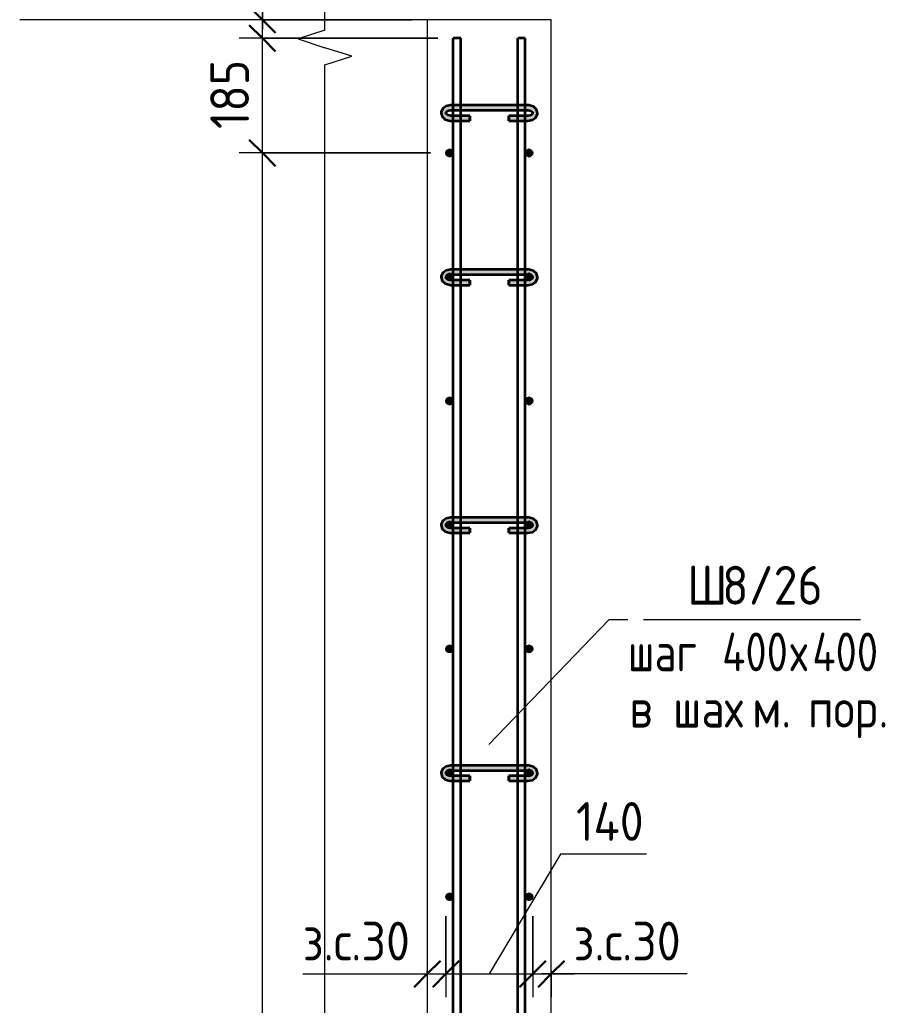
# Model space of a CAD drawing. Header units: millimetres. Extents: x 67134 to 121662, y -4758 to 13821.
# Drawn here: x 103631 to 105027, y -875 to 715 of the extents above; entities that cross this region are included whole.
import ezdxf

# ---------------------------------------------------------------- set-up
doc = ezdxf.new("R2010")
doc.units = ezdxf.units.MM
for name, color, linetype, lineweight in [('AA_Dim', 7, 'Continuous', 9), ('AA_Dim-25', 7, 'Continuous', 9), ('AA_Oformlenie', 7, 'Continuous', 9), ('AA_Vinoska', 7, 'Continuous', 9), ('AA_Visotnaya otmetka', 7, 'Continuous', 9), ('AF_Stena_Опалубка', 253, 'Continuous', 20), ('Gen_Text', 7, 'Continuous', 9), ('KR_Armatura', 7, 'Continuous', 20), ('KR_Armatura_Tonkie', 7, 'Continuous', 20)]:
    doc.layers.add(name, color=color, linetype=linetype, lineweight=lineweight)
doc.styles.add('ISOCPEUR_6', font='isocpeur.ttf', dxfattribs={"width": 0.85, "height": 62.5})
doc.styles.add('ISOCPEUR_7', font='isocpeur.ttf', dxfattribs={"width": 0.9, "height": 62.5})
doc.styles.add('ISOCPEUR_8', font='isocpeur.ttf', dxfattribs={"width": 0.8, "height": 62.5})
doc.dimstyles.new('00_Точн_3_знака__прозр__2', dxfattribs={"dimscale": 304.8, "dimtxt": 62.248823, "dimasz": 0.139436, "dimexe": 0.123031, "dimexo": 0.082021, "dimgap": 0.008202, "dimtad": 1, "dimdec": 3, "dimrnd": 0.001, "dimdsep": 46, "dimtxsty": 'ISOCPEUR_7', "dimblk1": 'OBLIQUE', "dimblk2": 'OBLIQUE', "dimsah": 1, "dimcen": 0.09, "dimdle": 0.123031, "dimazin": 0, "dimtfac": 1, "dimtdec": 4, "dimtix": 1, "dimtmove": 1, "dimatfit": 3, "dimfxl": 1, "dimtvp": 1, "dimtolj": 1, "dimtzin": 0, "dimlwd": 18, "dimlwe": 18, "dimarcsym": 2})
doc.dimstyles.new('00_Точн_3_знака__прозр__3', dxfattribs={"dimscale": 304.8, "dimtxt": 62.248823, "dimasz": 0.139436, "dimexe": 0.123031, "dimexo": 0.082021, "dimgap": 0.008202, "dimtad": 1, "dimdec": 3, "dimrnd": 0.001, "dimdsep": 46, "dimtxsty": 'ISOCPEUR_7', "dimblk1": 'OBLIQUE', "dimblk2": 'OBLIQUE', "dimsah": 1, "dimcen": 0.09, "dimdle": 0.123031, "dimazin": 0, "dimtfac": 1, "dimtdec": 4, "dimtix": 1, "dimtmove": 0, "dimatfit": 3, "dimfxl": 1, "dimtvp": 1, "dimtolj": 1, "dimtzin": 0, "dimlwd": 18, "dimlwe": 18, "dimarcsym": 2})

# ---------------------------------------------------------------- blocks, each defined once
blk = doc.blocks.new('261_Шпилька массив _НесАрм_РабПлоск_ - 8 А240-4166750-1-1 Армирование')
at = {"layer": 'KR_Armatura_Tonkie', "lineweight": 35}
for points in [[(-73416.9, 553.2), (-73416.9, 560), (-73423.1, 561.5), (-73424.4, 563.2), (-73424.9, 564.5), (-73423.8, 567.3), (-73420.9, 569.4), (-73416.9, 570.2), (-73416.9, 577), (-73423, 576), (-73425.8, 574.7), (-73429.4, 571.6), (-73431.7, 568.8), (-73432.9, 564.5), (-73431.5, 560), (-73428.2, 556.5), (-73422.8, 554), (-73420.8, 553.7)], [(-73293.1, 570.2), (-73293.1, 577), (-73416.9, 576.9), (-73416.9, 570.2), (-73297.1, 570.2)], [(-73293.1, 553.2), (-73286.9, 554.1), (-73281.7, 556.5), (-73278.3, 560.2), (-73277.1, 564.5), (-73278.3, 568.8), (-73280.7, 572.4), (-73285.5, 575.5), (-73293.1, 576.9), (-73293.1, 570.2), (-73289.1, 569.4), (-73286.1, 567.3), (-73285.1, 564.3), (-73285.7, 562.9), (-73287.6, 561.3), (-73293.1, 559.9), (-73293.1, 554)], [(-73297.1, 569), (-73293.1, 569.1), (-73293.1, 570.2), (-73416.9, 570.2), (-73416.9, 569), (-73300.4, 569)], [(-73413.1, 553.2), (-73386.6, 553.2), (-73386.6, 560), (-73416.9, 559.9), (-73416.9, 553.2), (-73414.4, 553.2)], [(-73309.1, 553.2), (-73293.1, 553.2), (-73293.1, 560), (-73323.4, 559.9), (-73323.4, 553.2)], [(-73401.1, 552), (-73386.6, 552.2), (-73386.6, 553.2), (-73416.9, 553.2), (-73416.9, 552), (-73413.1, 552)], [(-73297.1, 552), (-73293.1, 552.2), (-73293.1, 553.2), (-73323.4, 553.2), (-73323.4, 552), (-73300.4, 552)], [(-73416.9, 288.2), (-73416.9, 295), (-73423.1, 296.5), (-73424.4, 298.2), (-73424.9, 299.5), (-73423.8, 302.3), (-73420.9, 304.4), (-73416.9, 305.2), (-73416.9, 312), (-73423, 311), (-73425.8, 309.7), (-73429.4, 306.6), (-73431.7, 303.8), (-73432.9, 299.5), (-73431.7, 295.2), (-73428.2, 291.5), (-73422.8, 289), (-73420.8, 288.7)], [(-73309.1, 305.2), (-73293.1, 305.2), (-73293.1, 312), (-73416.9, 311.9), (-73416.9, 305.2), (-73328.9, 305.2)], [(-73385.9, 304), (-73293.1, 304.1), (-73293.1, 305.2), (-73416.9, 305.2), (-73416.9, 304), (-73401.1, 304)], [(-73293.1, 288.2), (-73286.9, 289.1), (-73281.7, 291.5), (-73278.3, 295.2), (-73277.1, 299.5), (-73278.3, 303.8), (-73280.7, 307.4), (-73285.5, 310.5), (-73293.1, 311.9), (-73293.1, 305.2), (-73289.1, 304.4), (-73286.1, 302.3), (-73285.1, 299.3), (-73285.7, 297.9), (-73287.6, 296.3), (-73293.1, 294.9), (-73293.1, 289)], [(-73413.1, 288.2), (-73386.6, 288.2), (-73386.6, 295), (-73416.9, 294.9), (-73416.9, 288.2)], [(-73413.1, 287), (-73386.6, 287.2), (-73386.6, 288.2), (-73416.9, 288.2), (-73416.9, 287)], [(-73309.1, 288.2), (-73293.1, 288.2), (-73293.1, 295), (-73323.4, 294.9), (-73323.4, 288.2)], [(-73309.1, 287), (-73293.1, 287.2), (-73293.1, 288.2), (-73323.4, 288.2), (-73323.4, 287)], [(-73416.9, -111.8), (-73417.1, -104.9), (-73423.1, -103.5), (-73424.4, -101.8), (-73424.9, -100.5), (-73423.8, -97.7), (-73420.9, -95.6), (-73416.9, -94.8), (-73416.9, -88), (-73423, -89), (-73425.8, -90.3), (-73429.4, -93.4), (-73431.7, -96.2), (-73432.9, -100.5), (-73431.6, -104.9), (-73428.2, -108.5), (-73422.8, -111), (-73420.8, -111.3)], [(-73309.1, -94.8), (-73293.1, -94.8), (-73293.1, -88), (-73416.9, -88.1), (-73416.9, -94.8), (-73328.9, -94.8)], [(-73297.1, -96), (-73293.1, -95.9), (-73293.1, -94.8), (-73416.9, -94.8), (-73416.9, -96), (-73300.4, -96)], [(-73293.1, -111.8), (-73286.9, -110.9), (-73281.7, -108.5), (-73278.3, -104.8), (-73277.1, -100.5), (-73278.3, -96.2), (-73280.7, -92.6), (-73285.5, -89.5), (-73293.1, -88.1), (-73293.1, -94.8), (-73289.1, -95.6), (-73286.1, -97.7), (-73285.1, -100.7), (-73285.7, -102.1), (-73287.6, -103.7), (-73293.1, -105.1), (-73293.1, -111)], [(-73386.6, -111.8), (-73386.6, -105), (-73416.9, -105.1), (-73416.9, -111.8), (-73401.1, -111.8)], [(-73300.4, -111.8), (-73293.1, -111.8), (-73293.1, -105), (-73323.4, -105.1), (-73323.4, -111.8), (-73309.1, -111.8)], [(-73401.1, -113), (-73386.6, -112.8), (-73386.6, -111.8), (-73416.9, -111.8), (-73416.9, -113), (-73413.1, -113)], [(-73297.1, -113), (-73293.1, -112.8), (-73293.1, -111.8), (-73323.4, -111.8), (-73323.4, -113), (-73300.4, -113)], [(-73416.9, -511.8), (-73416.9, -505), (-73423.1, -503.5), (-73424.4, -501.8), (-73424.9, -500.5), (-73423.8, -497.7), (-73420.9, -495.6), (-73416.9, -494.8), (-73416.9, -488), (-73423.3, -489.1), (-73425.8, -490.3), (-73429.4, -493.4), (-73431.7, -496.2), (-73432.9, -500.5), (-73431.7, -504.8), (-73428.2, -508.5), (-73422.8, -511), (-73420.8, -511.3)], [(-73297.1, -494.8), (-73293.1, -494.8), (-73293.1, -488), (-73416.9, -488.1), (-73416.9, -494.8), (-73300.4, -494.8)], [(-73293.1, -511.8), (-73286.9, -510.9), (-73281.7, -508.5), (-73278.3, -504.8), (-73277.1, -500.5), (-73278.3, -496.2), (-73280.7, -492.6), (-73285.5, -489.5), (-73293.1, -488.1), (-73293.1, -494.8), (-73289.1, -495.6), (-73286.1, -497.7), (-73285.1, -500.7), (-73285.7, -502.1), (-73287.6, -503.7), (-73293.1, -505.1), (-73293.1, -511)], [(-73297.1, -496), (-73293.1, -495.9), (-73293.1, -494.8), (-73416.9, -494.8), (-73416.9, -496), (-73300.4, -496)], [(-73386.6, -511.8), (-73386.6, -505), (-73416.9, -505.1), (-73416.9, -511.8), (-73401.1, -511.8)], [(-73300.4, -511.8), (-73293.1, -511.8), (-73293.1, -505), (-73323.4, -505.1), (-73323.4, -511.8), (-73309.1, -511.8)], [(-73401.1, -513), (-73386.6, -512.8), (-73386.6, -511.8), (-73416.9, -511.8), (-73416.9, -513), (-73413.1, -513)], [(-73297.1, -513), (-73293.1, -512.8), (-73293.1, -511.8), (-73323.4, -511.8), (-73323.4, -513), (-73300.4, -513)]]:
    blk.add_hatch(color=256, dxfattribs=at).paths.add_polyline_path(points)
h = blk.add_hatch(color=256, dxfattribs=at)
h.paths.add_polyline_path([(-73416.9, 552), (-73416.9, 553.2), (-73423, 554.1), (-73428.2, 556.5), (-73428.9, 556.9), (-73424.4, 553.7), (-73423, 553), (-73420.3, 552.6)])
h.paths.add_polyline_path([(-73424.3, 566), (-73423, 567.6), (-73416.9, 569.1), (-73416.9, 570.2), (-73420.9, 569.4), (-73423.8, 567.3)])
h = blk.add_hatch(color=256, dxfattribs=at)
h.paths.add_polyline_path([(-73293.1, 552), (-73285.5, 553.5), (-73280.7, 556.6), (-73278.4, 560), (-73281.7, 556.5), (-73287.2, 554), (-73293.1, 553.2), (-73293.1, 552.2)])
h.paths.add_polyline_path([(-73285.8, 566.4), (-73286.1, 567.3), (-73289.7, 569.5), (-73293.1, 570.2), (-73293.1, 569), (-73292.4, 568.9), (-73286.1, 566.5)])
h = blk.add_hatch(color=256, dxfattribs=at)
h.paths.add_polyline_path([(-73416.9, 287), (-73416.9, 288.2), (-73423, 289.1), (-73428.2, 291.5), (-73428.9, 291.9), (-73424.4, 288.7), (-73423, 288), (-73420.3, 287.6)])
h.paths.add_polyline_path([(-73424.3, 301), (-73423, 302.6), (-73416.9, 304.1), (-73416.9, 305.2), (-73420.9, 304.4), (-73423.8, 302.3)])
h = blk.add_hatch(color=256, dxfattribs=at)
h.paths.add_polyline_path([(-73293.1, 287), (-73285.5, 288.5), (-73280.7, 291.6), (-73279.4, 294), (-73281.7, 291.5), (-73287.2, 289), (-73293.1, 288.2), (-73293.1, 287.2)])
h.paths.add_polyline_path([(-73285.8, 301.4), (-73286.1, 302.3), (-73289.7, 304.5), (-73293.1, 305.2), (-73293.1, 304), (-73292.4, 303.9), (-73286.1, 301.5)])
h = blk.add_hatch(color=256, dxfattribs=at)
h.paths.add_polyline_path([(-73416.9, -113), (-73416.9, -111.8), (-73423, -110.9), (-73428.2, -108.5), (-73428.9, -108.1), (-73424.4, -111.3), (-73423, -112), (-73420.3, -112.4)])
h.paths.add_polyline_path([(-73424.3, -99), (-73423, -97.4), (-73416.9, -95.9), (-73416.9, -94.8), (-73420.9, -95.6), (-73423.8, -97.7)])
h = blk.add_hatch(color=256, dxfattribs=at)
h.paths.add_polyline_path([(-73293.1, -113), (-73285.5, -111.5), (-73280.7, -108.4), (-73278.4, -104.9), (-73281.7, -108.5), (-73287.2, -111), (-73293.1, -111.8), (-73293.1, -112.8)])
h.paths.add_polyline_path([(-73285.8, -98.6), (-73286.1, -97.7), (-73289.7, -95.5), (-73293.1, -94.8), (-73293.1, -96), (-73292.4, -96.1), (-73286.1, -98.5)])
h = blk.add_hatch(color=256, dxfattribs=at)
h.paths.add_polyline_path([(-73416.9, -513), (-73416.9, -511.8), (-73423, -510.9), (-73428.2, -508.5), (-73428.9, -508.1), (-73424.4, -511.3), (-73423, -512), (-73420.3, -512.4)])
h.paths.add_polyline_path([(-73424.3, -499), (-73423, -497.4), (-73416.9, -495.9), (-73416.9, -494.8), (-73420.9, -495.6), (-73423.8, -497.7)])
h = blk.add_hatch(color=256, dxfattribs=at)
h.paths.add_polyline_path([(-73293.1, -513), (-73285.5, -511.5), (-73280.7, -508.4), (-73278.3, -504.8), (-73281.7, -508.5), (-73287.2, -511), (-73293.1, -511.8), (-73293.1, -512.8)])
h.paths.add_polyline_path([(-73285.8, -498.6), (-73286.1, -497.7), (-73289.7, -495.5), (-73293.1, -494.8), (-73293.1, -496), (-73292.4, -496.1), (-73286.1, -498.5)])
for p, q in [((-73413.1, 577), (-73416.9, 577)), ((-73401.1, 577), (-73413.1, 577)), ((-73309.1, 577), (-73401.1, 577)), ((-73297.1, 577), (-73309.1, 577)), ((-73293.1, 577), (-73297.1, 577)), ((-73416.9, 569), (-73413.1, 569)), ((-73413.1, 560), (-73416.9, 560)), ((-73413.1, 569), (-73401.1, 569)), ((-73401.1, 560), (-73413.1, 560)), ((-73401.1, 569), (-73309.1, 569)), ((-73386.6, 560), (-73401.1, 560)), ((-73386.6, 560), (-73386.6, 553.2)), ((-73386.6, 558.8), (-73386.6, 559.9)), ((-73386.6, 552.2), (-73386.6, 558.8)), ((-73309.1, 560), (-73323.4, 560)), ((-73323.4, 553.2), (-73323.4, 560)), ((-73323.4, 559.9), (-73323.4, 558.8)), ((-73323.4, 558.8), (-73323.4, 552.2)), ((-73309.1, 569), (-73297.1, 569)), ((-73297.1, 560), (-73309.1, 560)), ((-73297.1, 569), (-73293.1, 569)), ((-73293.1, 560), (-73297.1, 560)), ((-73416.9, 552), (-73413.1, 552)), ((-73413.1, 552), (-73401.1, 552)), ((-73401.1, 552), (-73386.6, 552)), ((-73386.6, 553.2), (-73386.6, 552)), ((-73323.4, 552), (-73323.4, 553.2)), ((-73323.4, 552), (-73309.1, 552)), ((-73309.1, 552), (-73297.1, 552)), ((-73297.1, 552), (-73293.1, 552)), ((-73413.1, 312), (-73416.9, 312)), ((-73416.9, 304), (-73413.1, 304)), ((-73401.1, 312), (-73413.1, 312)), ((-73413.1, 304), (-73401.1, 304)), ((-73309.1, 312), (-73401.1, 312)), ((-73401.1, 304), (-73309.1, 304)), ((-73297.1, 312), (-73309.1, 312)), ((-73309.1, 304), (-73297.1, 304)), ((-73293.1, 312), (-73297.1, 312)), ((-73297.1, 304), (-73293.1, 304)), ((-73413.1, 295), (-73416.9, 295)), ((-73416.9, 287), (-73413.1, 287)), ((-73401.1, 295), (-73413.1, 295)), ((-73413.1, 287), (-73401.1, 287)), ((-73386.6, 295), (-73401.1, 295)), ((-73401.1, 287), (-73386.6, 287)), ((-73386.6, 295), (-73386.6, 288.2)), ((-73386.6, 294.1), (-73386.6, 294.9)), ((-73386.6, 287.2), (-73386.6, 293.8)), ((-73386.6, 288.2), (-73386.6, 287)), ((-73309.1, 295), (-73323.4, 295)), ((-73323.4, 288.2), (-73323.4, 295)), ((-73323.4, 294.9), (-73323.4, 294.1)), ((-73323.4, 293.8), (-73323.4, 287.2)), ((-73323.4, 287), (-73323.4, 288.2)), ((-73323.4, 287), (-73309.1, 287)), ((-73297.1, 295), (-73309.1, 295)), ((-73309.1, 287), (-73297.1, 287)), ((-73293.1, 295), (-73297.1, 295)), ((-73297.1, 287), (-73293.1, 287)), ((-73413.1, -88), (-73416.9, -88)), ((-73401.1, -88), (-73413.1, -88)), ((-73309.1, -88), (-73401.1, -88)), ((-73297.1, -88), (-73309.1, -88)), ((-73293.1, -88), (-73297.1, -88)), ((-73416.9, -96), (-73413.1, -96)), ((-73413.1, -105), (-73416.9, -105)), ((-73413.1, -96), (-73401.1, -96)), ((-73401.1, -105), (-73413.1, -105)), ((-73401.1, -96), (-73309.1, -96)), ((-73386.6, -105), (-73401.1, -105)), ((-73386.6, -105), (-73386.6, -111.8)), ((-73386.6, -106.2), (-73386.6, -105.1)), ((-73386.6, -112.8), (-73386.6, -106.2)), ((-73309.1, -105), (-73323.4, -105)), ((-73323.4, -111.8), (-73323.4, -105)), ((-73323.4, -105.1), (-73323.4, -106.2)), ((-73323.4, -106.2), (-73323.4, -112.8)), ((-73309.1, -96), (-73297.1, -96)), ((-73297.1, -105), (-73309.1, -105)), ((-73297.1, -96), (-73293.1, -96)), ((-73293.1, -105), (-73297.1, -105)), ((-73416.9, -113), (-73413.1, -113)), ((-73413.1, -113), (-73401.1, -113)), ((-73401.1, -113), (-73386.6, -113)), ((-73386.6, -111.8), (-73386.6, -113)), ((-73323.4, -113), (-73323.4, -111.8)), ((-73323.4, -113), (-73309.1, -113)), ((-73309.1, -113), (-73297.1, -113)), ((-73297.1, -113), (-73293.1, -113)), ((-73413.1, -488), (-73416.9, -488)), ((-73401.1, -488), (-73413.1, -488)), ((-73309.1, -488), (-73401.1, -488)), ((-73297.1, -488), (-73309.1, -488)), ((-73293.1, -488), (-73297.1, -488)), ((-73416.9, -496), (-73413.1, -496)), ((-73413.1, -505), (-73416.9, -505)), ((-73413.1, -496), (-73401.1, -496)), ((-73401.1, -505), (-73413.1, -505)), ((-73401.1, -496), (-73309.1, -496)), ((-73386.6, -505), (-73401.1, -505)), ((-73386.6, -505), (-73386.6, -511.8)), ((-73386.6, -506.2), (-73386.6, -505.1)), ((-73386.6, -512.8), (-73386.6, -506.2)), ((-73309.1, -505), (-73323.4, -505)), ((-73323.4, -511.8), (-73323.4, -505)), ((-73323.4, -505.1), (-73323.4, -506.2)), ((-73323.4, -506.2), (-73323.4, -512.8)), ((-73309.1, -496), (-73297.1, -496)), ((-73297.1, -505), (-73309.1, -505)), ((-73297.1, -496), (-73293.1, -496)), ((-73293.1, -505), (-73297.1, -505)), ((-73416.9, -513), (-73413.1, -513)), ((-73413.1, -513), (-73401.1, -513)), ((-73401.1, -513), (-73386.6, -513)), ((-73386.6, -511.8), (-73386.6, -513)), ((-73323.4, -513), (-73323.4, -511.8)), ((-73323.4, -513), (-73309.1, -513)), ((-73309.1, -513), (-73297.1, -513)), ((-73297.1, -513), (-73293.1, -513))]:
    blk.add_line(p, q, dxfattribs=at)
at = {"layer": 'KR_Armatura_Tonkie', "lineweight": 35, "flags": 128}
for points in [[(-73416.9, 577), (-73424.5, 575.5), (-73430.1, 571.6), (-73432.8, 566.1), (-73432.9, 564.5)], [(-73277.1, 564.5), (-73278.9, 570.4), (-73283.9, 574.8), (-73291.2, 576.9), (-73293.1, 577)], [(-73432.9, 564.5), (-73431, 558.6), (-73426, 554.2), (-73418.8, 552.1), (-73416.9, 552)], [(-73424.9, 564.5), (-73423.9, 566.5), (-73420.2, 568.6), (-73416.9, 569)], [(-73416.9, 560), (-73421.9, 561.1), (-73424.6, 563.3), (-73424.9, 564.5)], [(-73293.1, 569), (-73288, 567.9), (-73285.4, 565.7), (-73285.1, 564.5)], [(-73293.1, 552), (-73285.5, 553.5), (-73279.9, 557.4), (-73277.2, 562.9), (-73277.1, 564.5)], [(-73285.1, 564.5), (-73286, 562.5), (-73289.8, 560.5), (-73293.1, 560)], [(-73416.9, 312), (-73424.5, 310.5), (-73430.1, 306.6), (-73432.8, 301.1), (-73432.9, 299.5)], [(-73424.9, 299.5), (-73423.9, 301.5), (-73420.2, 303.6), (-73416.9, 304)], [(-73277.1, 299.5), (-73278.9, 305.4), (-73283.9, 309.8), (-73291.2, 311.9), (-73293.1, 312)], [(-73293.1, 304), (-73288, 302.9), (-73285.4, 300.7), (-73285.1, 299.5)], [(-73432.9, 299.5), (-73431, 293.6), (-73426, 289.2), (-73418.8, 287.1), (-73416.9, 287)], [(-73416.9, 295), (-73421.9, 296.1), (-73424.6, 298.3), (-73424.9, 299.5)], [(-73293.1, 287), (-73285.5, 288.5), (-73279.9, 292.4), (-73277.2, 297.9), (-73277.1, 299.5)], [(-73285.1, 299.5), (-73286, 297.5), (-73289.8, 295.5), (-73293.1, 295)], [(-73416.9, -88), (-73424.5, -89.5), (-73430.1, -93.4), (-73432.8, -98.9), (-73432.9, -100.5)], [(-73277.1, -100.5), (-73278.9, -94.6), (-73283.9, -90.2), (-73291.2, -88.1), (-73293.1, -88)], [(-73432.9, -100.5), (-73431, -106.4), (-73426, -110.8), (-73418.8, -112.9), (-73416.9, -113)], [(-73424.9, -100.5), (-73423.9, -98.5), (-73420.2, -96.4), (-73416.9, -96)], [(-73416.9, -105), (-73421.9, -103.9), (-73424.6, -101.7), (-73424.9, -100.5)], [(-73293.1, -96), (-73288, -97.1), (-73285.4, -99.3), (-73285.1, -100.5)], [(-73293.1, -113), (-73285.5, -111.5), (-73279.9, -107.6), (-73277.2, -102.1), (-73277.1, -100.5)], [(-73285.1, -100.5), (-73286, -102.5), (-73289.8, -104.5), (-73293.1, -105)], [(-73416.9, -488), (-73424.5, -489.5), (-73430.1, -493.4), (-73432.8, -498.9), (-73432.9, -500.5)], [(-73277.1, -500.5), (-73278.9, -494.6), (-73283.9, -490.2), (-73291.2, -488.1), (-73293.1, -488)], [(-73432.9, -500.5), (-73431, -506.4), (-73426, -510.8), (-73418.8, -512.9), (-73416.9, -513)], [(-73424.9, -500.5), (-73423.9, -498.5), (-73420.2, -496.4), (-73416.9, -496)], [(-73416.9, -505), (-73421.9, -503.9), (-73424.6, -501.7), (-73424.9, -500.5)], [(-73293.1, -496), (-73288, -497.1), (-73285.4, -499.3), (-73285.1, -500.5)], [(-73293.1, -513), (-73285.5, -511.5), (-73279.9, -507.6), (-73277.2, -502.1), (-73277.1, -500.5)], [(-73285.1, -500.5), (-73286, -502.5), (-73289.8, -504.5), (-73293.1, -505)]]:
    blk.add_lwpolyline(points, dxfattribs=at)
blk = doc.blocks.new('011_Прямоугольник обрыва _ЭлУзла_ - 011_Прямоугольник обрыва _ЭлУзла_-4154538-1-1 Армирование')
at = {"layer": 'AA_Oformlenie'}
for p, q in [((-73620.1, 698), (-73620.1, 2024.5)), ((-73620.1, -2011.3), (-73620.1, 642.3))]:
    blk.add_line(p, q, dxfattribs=at)
blk = doc.blocks.new('DIMBLOCK63-1-1 Армирование')
at = {"layer": 'AA_Dim-25', "lineweight": 30}
for p, q in [((104022.6, 500), (104001.3, 521.3)), ((104022.6, 500), (104043.8, 478.8)), ((104022.6, -2900), (104001.3, -2878.8)), ((104022.6, -2900), (104043.8, -2921.2))]:
    blk.add_line(p, q, dxfattribs=at)
at = {"layer": 'AA_Dim-25', "lineweight": 18}
for p, q in [((104293.4, 500), (103985.1, 500)), ((104022.6, -2900), (104022.6, 500)), ((104022.6, 500), (104293.4, 500)), ((104421.4, -2900), (103985.1, -2900)), ((104022.6, -2900), (104421.4, -2900))]:
    blk.add_line(p, q, dxfattribs=at)
at = {"layer": 'AA_Dim-25', "color": 0, "lineweight": 18, "insert": (103938.4, -1414.9), "char_height": 62.5, "width": 515.708, "attachment_point": 1, "rotation": 90, "line_spacing_factor": 1.149209, "style": 'ISOCPEUR_7'}
blk.add_mtext('200х17=3400', dxfattribs=at)
blk = doc.blocks.new('_Oblique')
at = {"color": 0, "linetype": 'ByBlock', "lineweight": -2}
blk.add_line((-0.5, -0.5), (0.5, 0.5), dxfattribs=at)
blk = doc.blocks.new('DIMBLOCK64-1-1 Армирование')
at = {"layer": 'AA_Dim-25', "lineweight": 30}
for p, q in [((104022.6, 685), (104001.3, 706.3)), ((104022.6, 685), (104043.8, 663.8)), ((104022.6, 500), (104001.3, 521.3)), ((104022.6, 500), (104043.8, 478.8))]:
    blk.add_line(p, q, dxfattribs=at)
at = {"layer": 'AA_Dim-25', "lineweight": 18}
for p, q in [((104305.4, 685), (103985.1, 685)), ((104022.6, 500), (104022.6, 685)), ((104022.6, 685), (104305.4, 685)), ((104293.4, 500), (103985.1, 500)), ((104022.6, 500), (104293.4, 500))]:
    blk.add_line(p, q, dxfattribs=at)
at = {"layer": 'AA_Dim-25', "color": 0, "lineweight": 18, "insert": (103938.4, 538.6), "char_height": 62.5, "width": 129.286, "attachment_point": 1, "rotation": 90, "line_spacing_factor": 1.149209, "style": 'ISOCPEUR_7'}
blk.add_mtext('185', dxfattribs=at)
blk = doc.blocks.new('DIMBLOCK65-1-1 Армирование')
at = {"layer": 'AA_Dim-25', "lineweight": 18}
for p, q in [((104022.6, 928.3), (104022.6, 720.1)), ((104022.6, 685), (104022.6, 752.5)), ((104022.6, 720.1), (104022.6, 700)), ((104263.4, 715), (103985.1, 715)), ((104022.6, 715), (104263.4, 715)), ((104305.4, 685), (103985.1, 685)), ((104022.6, 685), (104305.4, 685))]:
    blk.add_line(p, q, dxfattribs=at)
at = {"layer": 'AA_Dim-25', "lineweight": 30}
for p, q in [((104022.6, 715), (104001.3, 736.3)), ((104022.6, 685), (104001.3, 706.3)), ((104022.6, 715), (104043.8, 693.8)), ((104022.6, 685), (104043.8, 663.8))]:
    blk.add_line(p, q, dxfattribs=at)
at = {"layer": 'AA_Dim-25', "color": 0, "lineweight": 18, "insert": (103938.4, 745.1), "char_height": 62.5, "width": 219.786, "attachment_point": 1, "rotation": 90, "line_spacing_factor": 1.149209, "style": 'ISOCPEUR_7'}
blk.add_mtext('з.с.30', dxfattribs=at)
blk = doc.blocks.new('DIMBLOCK75-1-1 Армирование')
at = {"layer": 'AA_Dim-25', "lineweight": 18}
for p, q in [((104318.4, -731), (104318.4, -861.8)), ((104318.4, -824.3), (104318.4, -731)), ((104087.6, -824.3), (104295.8, -824.3)), ((104250.9, -824.3), (104318.4, -824.3)), ((104288.4, -819.2), (104288.4, -861.8)), ((104288.4, -824.3), (104288.4, -819.2)), ((104295.8, -824.3), (104303.4, -824.3))]:
    blk.add_line(p, q, dxfattribs=at)
at = {"layer": 'AA_Dim-25', "lineweight": 30}
for p, q in [((104288.4, -824.3), (104309.7, -803)), ((104318.4, -824.3), (104339.7, -803)), ((104288.4, -824.3), (104267.2, -845.5)), ((104318.4, -824.3), (104297.2, -845.5))]:
    blk.add_line(p, q, dxfattribs=at)
at = {"layer": 'AA_Dim-25', "color": 0, "lineweight": 18, "insert": (104087.6, -740.1), "char_height": 62.5, "width": 219.786, "attachment_point": 1, "line_spacing_factor": 1.149209, "style": 'ISOCPEUR_7'}
blk.add_mtext('з.с.30', dxfattribs=at)
blk = doc.blocks.new('DIMBLOCK76-1-1 Армирование')
at = {"layer": 'AA_Dim-25', "lineweight": 18}
for p, q in [((104503.4, -631.2), (104388.4, -824.3)), ((104642.2, -631.2), (104503.4, -631.2)), ((104318.4, -731), (104318.4, -861.8)), ((104318.4, -824.3), (104318.4, -731)), ((104458.4, -731), (104458.4, -861.8)), ((104458.4, -824.3), (104458.4, -731)), ((104318.4, -824.3), (104458.4, -824.3))]:
    blk.add_line(p, q, dxfattribs=at)
at = {"layer": 'AA_Dim-25', "lineweight": 30}
for p, q in [((104318.4, -824.3), (104339.7, -803)), ((104458.4, -824.3), (104479.7, -803)), ((104318.4, -824.3), (104297.2, -845.5)), ((104458.4, -824.3), (104437.2, -845.5))]:
    blk.add_line(p, q, dxfattribs=at)
at = {"layer": 'AA_Dim-25', "color": 0, "lineweight": 18, "insert": (104528.4, -547.1), "char_height": 62.5, "width": 136.469, "attachment_point": 1, "line_spacing_factor": 1.149209, "style": 'ISOCPEUR_7'}
blk.add_mtext('140', dxfattribs=at)
blk = doc.blocks.new('DIMBLOCK77-1-1 Армирование')
at = {"layer": 'AA_Dim-25', "lineweight": 18}
for p, q in [((104458.4, -731), (104458.4, -861.8)), ((104458.4, -824.3), (104458.4, -731)), ((104458.4, -824.3), (104525.9, -824.3)), ((104499.4, -824.3), (104473.4, -824.3)), ((104488.4, -819.2), (104488.4, -861.8)), ((104488.4, -824.3), (104488.4, -819.2)), ((104707.6, -824.3), (104499.4, -824.3))]:
    blk.add_line(p, q, dxfattribs=at)
at = {"layer": 'AA_Dim-25', "lineweight": 30}
for p, q in [((104458.4, -824.3), (104479.7, -803)), ((104488.4, -824.3), (104509.7, -803)), ((104458.4, -824.3), (104437.2, -845.5)), ((104488.4, -824.3), (104467.2, -845.5))]:
    blk.add_line(p, q, dxfattribs=at)
at = {"layer": 'AA_Dim-25', "color": 0, "lineweight": 18, "insert": (104524.4, -740.1), "char_height": 62.5, "width": 219.786, "attachment_point": 1, "line_spacing_factor": 1.149209, "style": 'ISOCPEUR_7'}
blk.add_mtext('з.с.30', dxfattribs=at)
blk = doc.blocks.new('042_М_Арматуры - Диам длина поз _ Комментарий-3662934-1-1 Армирование')
at = {"layer": 'AA_Vinoska'}
blk.add_line((-72259.7, -2790.4), (-71909.7, -2790.4), dxfattribs=at)

msp = doc.modelspace()

# ---------------------------------------------------------------- hatches: boundary and pattern name
at = {"layer": 'KR_Armatura'}
h = msp.add_hatch(color=256, dxfattribs=at)
edge = h.paths.add_edge_path()
edge.add_arc((104324.4218, 500), 6, 0, 360)
for points in [[(104324.4218, 494), (104329.618, 497), (104329.618, 503), (104324.4218, 506), (104319.2257, 503), (104319.2257, 497)], [(104452.4218, 494), (104457.618, 497), (104457.618, 503), (104452.4218, 506), (104447.2257, 503), (104447.2257, 497)], [(104324.4218, 294), (104329.618, 297), (104329.618, 303), (104324.4218, 306), (104319.2257, 303), (104319.2257, 297), (104324.3553, 294.0384)], [(104452.4218, 294), (104457.618, 297), (104457.618, 303), (104452.4218, 306), (104447.2257, 303), (104447.2257, 297), (104452.3553, 294.0384)], [(104324.4218, 94), (104329.618, 97), (104329.618, 103), (104324.4218, 106), (104319.2257, 103), (104319.2257, 97)], [(104452.4218, 94), (104457.618, 97), (104457.618, 103), (104452.4218, 106), (104447.2257, 103), (104447.2257, 97)], [(104324.4218, -106), (104329.618, -103), (104329.618, -97), (104324.4218, -94), (104319.2257, -97), (104319.2257, -103), (104322.5812, -104.9373)], [(104452.4218, -106), (104457.618, -103), (104457.618, -97), (104452.4218, -94), (104447.2257, -97), (104447.2257, -103), (104450.5812, -104.9373)], [(104324.4218, -306), (104329.618, -303), (104329.618, -297), (104324.4218, -294), (104319.2257, -297), (104319.2257, -303)], [(104452.4218, -306), (104457.618, -303), (104457.618, -297), (104452.4218, -294), (104447.2257, -297), (104447.2257, -303)], [(104324.4218, -506), (104329.618, -503), (104329.618, -497), (104324.4218, -494), (104319.2257, -497), (104319.2257, -503), (104320.807, -503.913)], [(104452.4218, -506), (104457.618, -503), (104457.618, -497), (104452.4218, -494), (104447.2257, -497), (104447.2257, -503), (104448.807, -503.913)], [(104324.4218, -706), (104329.618, -703), (104329.618, -697), (104324.4218, -694), (104319.2257, -697), (104319.2257, -703)], [(104452.4218, -706), (104457.618, -703), (104457.618, -697), (104452.4218, -694), (104447.2257, -697), (104447.2257, -703)]]:
    msp.add_hatch(color=256, dxfattribs=at).paths.add_polyline_path(points)
h = msp.add_hatch(color=256, dxfattribs=at)
edge = h.paths.add_edge_path()
edge.add_arc((104452.4218, 500), 6, 0, 360)
h = msp.add_hatch(color=256, dxfattribs=at)
edge = h.paths.add_edge_path()
edge.add_arc((104324.4218, 300), 6, 0, 360)
h = msp.add_hatch(color=256, dxfattribs=at)
edge = h.paths.add_edge_path()
edge.add_arc((104452.4218, 300), 6, 0, 360)
h = msp.add_hatch(color=256, dxfattribs=at)
edge = h.paths.add_edge_path()
edge.add_arc((104324.4218, 100), 6, 0, 360)
h = msp.add_hatch(color=256, dxfattribs=at)
edge = h.paths.add_edge_path()
edge.add_arc((104452.4218, 100), 6, 0, 360)
h = msp.add_hatch(color=256, dxfattribs=at)
edge = h.paths.add_edge_path()
edge.add_arc((104324.4218, -100), 6, 0, 360)
h = msp.add_hatch(color=256, dxfattribs=at)
edge = h.paths.add_edge_path()
edge.add_arc((104452.4218, -100), 6, 0, 360)
h = msp.add_hatch(color=256, dxfattribs=at)
edge = h.paths.add_edge_path()
edge.add_arc((104324.4218, -300), 6, 0, 360)
h = msp.add_hatch(color=256, dxfattribs=at)
edge = h.paths.add_edge_path()
edge.add_arc((104452.4218, -300), 6, 0, 360)
h = msp.add_hatch(color=256, dxfattribs=at)
edge = h.paths.add_edge_path()
edge.add_arc((104324.4218, -500), 6, 0, 360)
h = msp.add_hatch(color=256, dxfattribs=at)
edge = h.paths.add_edge_path()
edge.add_arc((104452.4218, -500), 6, 0, 360)
h = msp.add_hatch(color=256, dxfattribs=at)
edge = h.paths.add_edge_path()
edge.add_arc((104324.4218, -700), 6, 0, 360)
h = msp.add_hatch(color=256, dxfattribs=at)
edge = h.paths.add_edge_path()
edge.add_arc((104452.4218, -700), 6, 0, 360)

# ---------------------------------------------------------------- linework, layer by layer
at = {"layer": 'AA_Vinoska'}
for p, q in [((104123.3906, 697.9642), (104080.0656, 683.8871)), ((104080.0656, 683.8871), (104123.3906, 669.8099)), ((104166.6919, 656.0599), (104123.3906, 669.8099)), ((104123.3906, 642.3099), (104166.6919, 656.0599)), ((104387.4614, -454.1677), (104581.7837, -252.4574)), ((104581.7837, -252.4574), (104611.7638, -252.4574))]:
    msp.add_line(p, q, dxfattribs=at)
at = {"layer": 'AA_Visotnaya otmetka'}
for q in [(103631.0536, 715), (104377.7222, 715)]:
    msp.add_line((104377.7222, 715), q, dxfattribs=at)
at = {"layer": 'AF_Stena_Опалубка'}
for p, q in [((104288.4218, 715), (104288.4218, -2950)), ((104488.4218, 715), (104288.4218, 715)), ((104488.4218, -2942), (104488.4218, 715))]:
    msp.add_line(p, q, dxfattribs=at)
at = {"layer": 'KR_Armatura'}
for p, q in [((104324.4218, 506), (104319.2257, 503)), ((104319.2257, 503), (104319.2257, 497)), ((104319.2257, 497), (104324.4218, 494)), ((104329.618, 503), (104324.4218, 506)), ((104324.4218, 494), (104329.618, 497)), ((104329.618, 497), (104329.618, 503)), ((104452.4218, 506), (104447.2257, 503)), ((104447.2257, 503), (104447.2257, 497)), ((104447.2257, 497), (104452.4218, 494)), ((104457.618, 503), (104452.4218, 506)), ((104452.4218, 494), (104457.618, 497)), ((104457.618, 497), (104457.618, 503)), ((104324.4218, 306), (104319.2257, 303)), ((104319.2257, 303), (104319.2257, 297)), ((104329.618, 303), (104324.4218, 306)), ((104329.618, 297), (104329.618, 303)), ((104452.4218, 306), (104447.2257, 303)), ((104447.2257, 303), (104447.2257, 297)), ((104457.618, 303), (104452.4218, 306)), ((104457.618, 297), (104457.618, 303)), ((104319.2257, 297), (104324.3553, 294.0384)), ((104324.3553, 294.0384), (104324.4218, 294)), ((104324.4218, 294), (104329.618, 297)), ((104447.2257, 297), (104452.3553, 294.0384)), ((104452.3553, 294.0384), (104452.4218, 294)), ((104452.4218, 294), (104457.618, 297)), ((104324.4218, 106), (104319.2257, 103)), ((104319.2257, 103), (104319.2257, 97)), ((104319.2257, 97), (104324.4218, 94)), ((104329.618, 103), (104324.4218, 106)), ((104324.4218, 94), (104329.618, 97)), ((104329.618, 97), (104329.618, 103)), ((104452.4218, 106), (104447.2257, 103)), ((104447.2257, 103), (104447.2257, 97)), ((104447.2257, 97), (104452.4218, 94)), ((104457.618, 103), (104452.4218, 106)), ((104452.4218, 94), (104457.618, 97)), ((104457.618, 97), (104457.618, 103)), ((104324.4218, -94), (104319.2257, -97)), ((104329.618, -97), (104324.4218, -94)), ((104452.4218, -94), (104447.2257, -97)), ((104457.618, -97), (104452.4218, -94)), ((104319.2257, -97), (104319.2257, -103)), ((104319.2257, -103), (104322.5812, -104.9373)), ((104322.5812, -104.9373), (104324.4218, -106)), ((104324.4218, -106), (104329.618, -103)), ((104329.618, -103), (104329.618, -97)), ((104447.2257, -97), (104447.2257, -103)), ((104447.2257, -103), (104450.5812, -104.9373)), ((104450.5812, -104.9373), (104452.4218, -106)), ((104452.4218, -106), (104457.618, -103)), ((104457.618, -103), (104457.618, -97)), ((104324.4218, -294), (104319.2257, -297)), ((104319.2257, -297), (104319.2257, -303)), ((104329.618, -297), (104324.4218, -294)), ((104329.618, -303), (104329.618, -297)), ((104452.4218, -294), (104447.2257, -297)), ((104447.2257, -297), (104447.2257, -303)), ((104457.618, -297), (104452.4218, -294)), ((104457.618, -303), (104457.618, -297)), ((104319.2257, -303), (104324.4218, -306)), ((104324.4218, -306), (104329.618, -303)), ((104447.2257, -303), (104452.4218, -306)), ((104452.4218, -306), (104457.618, -303)), ((104324.4218, -494), (104319.2257, -497)), ((104319.2257, -497), (104319.2257, -503)), ((104319.2257, -503), (104320.807, -503.913)), ((104320.807, -503.913), (104324.4218, -506)), ((104329.618, -497), (104324.4218, -494)), ((104324.4218, -506), (104329.618, -503)), ((104329.618, -503), (104329.618, -497)), ((104452.4218, -494), (104447.2257, -497)), ((104447.2257, -497), (104447.2257, -503)), ((104447.2257, -503), (104448.807, -503.913)), ((104448.807, -503.913), (104452.4218, -506)), ((104457.618, -497), (104452.4218, -494)), ((104452.4218, -506), (104457.618, -503)), ((104457.618, -503), (104457.618, -497)), ((104324.4218, -694), (104319.2257, -697)), ((104319.2257, -697), (104319.2257, -703)), ((104329.618, -697), (104324.4218, -694)), ((104329.618, -703), (104329.618, -697)), ((104452.4218, -694), (104447.2257, -697)), ((104447.2257, -697), (104447.2257, -703)), ((104457.618, -697), (104452.4218, -694)), ((104457.618, -703), (104457.618, -697)), ((104319.2257, -703), (104324.4218, -706)), ((104324.4218, -706), (104329.618, -703)), ((104447.2257, -703), (104452.4218, -706)), ((104452.4218, -706), (104457.618, -703))]:
    msp.add_line(p, q, dxfattribs=at)
for centre in [(104324.4218, 500), (104452.4218, 500), (104324.4218, 300), (104452.4218, 300), (104324.4218, 100), (104452.4218, 100), (104324.4218, -100), (104452.4218, -100), (104324.4218, -300), (104452.4218, -300), (104324.4218, -500), (104452.4218, -500), (104324.4218, -700), (104452.4218, -700)]:
    msp.add_circle(centre, 6, dxfattribs=at)
at = {"layer": 'KR_Armatura_Tonkie', "lineweight": 35}
for p, q in [((104342.4218, 685), (104330.4218, 685)), ((104330.4218, -2942), (104330.4218, 685)), ((104342.4218, -2942), (104342.4218, 685)), ((104446.4218, 685), (104434.4218, 685)), ((104434.4218, -2942), (104434.4218, 685)), ((104446.4218, -2942), (104446.4218, 685))]:
    msp.add_line(p, q, dxfattribs=at)

# ---------------------------------------------------------------- block references
at = {"layer": 'AA_Oformlenie'}
msp.add_blockref('011_Прямоугольник обрыва _ЭлУзла_ - 011_Прямоугольник обрыва _ЭлУзла_-4154538-1-1 Армирование', (177743.4834, 0), dxfattribs=at)
at = {"layer": 'AA_Vinoska'}
msp.add_blockref('042_М_Арматуры - Диам длина поз _ Комментарий-3662934-1-1 Армирование', (176896.8094, 2537.9418), dxfattribs=at)
at = {"layer": 'KR_Armatura_Tonkie', "lineweight": 35}
msp.add_blockref('261_Шпилька массив _НесАрм_РабПлоск_ - 8 А240-4166750-1-1 Армирование', (177743.4834, 0), dxfattribs=at)

# ---------------------------------------------------------------- texts
at = {"layer": 'AA_Vinoska', "char_height": 62.5, "attachment_point": 1}
for s, insert, width, style in [('\\fISOCPEUR|b0|i0|c204|p34|;\\W.9;Ш', (104707.5138, -166.1048), 68.544281, 'ISOCPEUR_7'), ('8/26', (104764.0685, -166.1048), 194.810062, 'ISOCPEUR_7'), (' 400', (104732.1492, -273.5812), 171.561125, 'ISOCPEUR_8'), ('400', (104909.42, -273.5812), 134.6835, 'ISOCPEUR_8'), ('шаг', (104611.7638, -273.5812), 145.907125, 'ISOCPEUR_8'), ('\\fISOCPEUR|b0|i0|c204|p34|;\\W.8;х', (104873.7013, -273.5812), 43.291125, 'ISOCPEUR_8')]:
    msp.add_mtext(s, dxfattribs=dict(at, insert=insert, width=width, style=style))
at = {"layer": 'Gen_Text', "char_height": 62.5, "attachment_point": 1, "style": 'ISOCPEUR_6'}
for s, insert, width in [('\\fISOCPEUR|b0|i0|c204|p34|;\\W.85; ', (104652.3706, -364.3634), 39.182477), ('\\fISOCPEUR|b0|i0|c204|p34|;\\W.85;в', (104614.4194, -364.3634), 45.99682), ('шах', (104684.6994, -364.3634), 155.02632), ('м. ', (104812.6089, -364.3634), 109.0295), ('пор', (104902.5672, -364.3634), 137.990461), ('\\fISOCPEUR|b0|i0|c204|p34|;\\W.85;.', (105016.4207, -364.3634), 18.739445)]:
    msp.add_mtext(s, dxfattribs=dict(at, insert=insert, width=width))

# ---------------------------------------------------------------- dimensions: what is measured, and where the dimension line sits
at = {"layer": 'AA_Dim', "lineweight": 18}
dim = msp.add_linear_dim(base=(104022.5785, 715), p1=(104330.4218, 685), p2=(104288.4218, 715), angle=90, dimstyle='00_Точн_3_знака__прозр__2', override={"dimpost": 'з.с.<>', "dimfxl": 51.613952}, dxfattribs=at)
dim.commit()
dim.dimension.update_dxf_attribs({"geometry": 'DIMBLOCK65-1-1 Армирование', "text_midpoint": (103980.0917, 855.0232), "dimtype": 160, "text_rotation": 90})
for base, p1, p2, override, picture, middle in [((104022.5785, 685), (104318.4218, 500), (104330.4218, 685), {"dimpost": '<>', "dimfxl": 185.388781}, 'DIMBLOCK64-1-1 Армирование', (103988.8285, 592.5)), ((104022.5785, 500), (104446.4218, -2900), (104318.4218, 500), {"dimpost": '200х17=<>', "dimfxl": 3402.408559}, 'DIMBLOCK63-1-1 Армирование', (103988.8285, -1200))]:
    dim = msp.add_linear_dim(base=base, p1=p1, p2=p2, angle=90, dimstyle='00_Точн_3_знака__прозр__3', override=override, dxfattribs=at)
    dim.commit()
    dim.dimension.update_dxf_attribs({"geometry": picture, "text_midpoint": middle})
for base, p1, p2, override, picture, middle in [((104458.4218, -824.2927), (104318.4218, -706), (104458.4218, -706), {"dimpost": '<>', "dimfxl": 140}, 'DIMBLOCK76-1-1 Армирование', (104596.6667, -588.743)), ((104318.4218, -824.2927), (104288.4218, -794.2407), (104318.4218, -706), {"dimpost": 'з.с.<>', "dimfxl": 93.200927}, 'DIMBLOCK75-1-1 Армирование', (104197.5368, -781.8059)), ((104488.4218, -824.2927), (104458.4218, -706), (104488.4218, -794.2407), {"dimpost": 'з.с.<>', "dimfxl": 93.200927}, 'DIMBLOCK77-1-1 Армирование', (104634.3171, -781.8059))]:
    dim = msp.add_linear_dim(base=base, p1=p1, p2=p2, dimstyle='00_Точн_3_знака__прозр__2', override=override, dxfattribs=at)
    dim.commit()
    dim.dimension.update_dxf_attribs({"geometry": picture, "text_midpoint": middle, "dimtype": 160})

doc.saveas('drawing.dxf')
